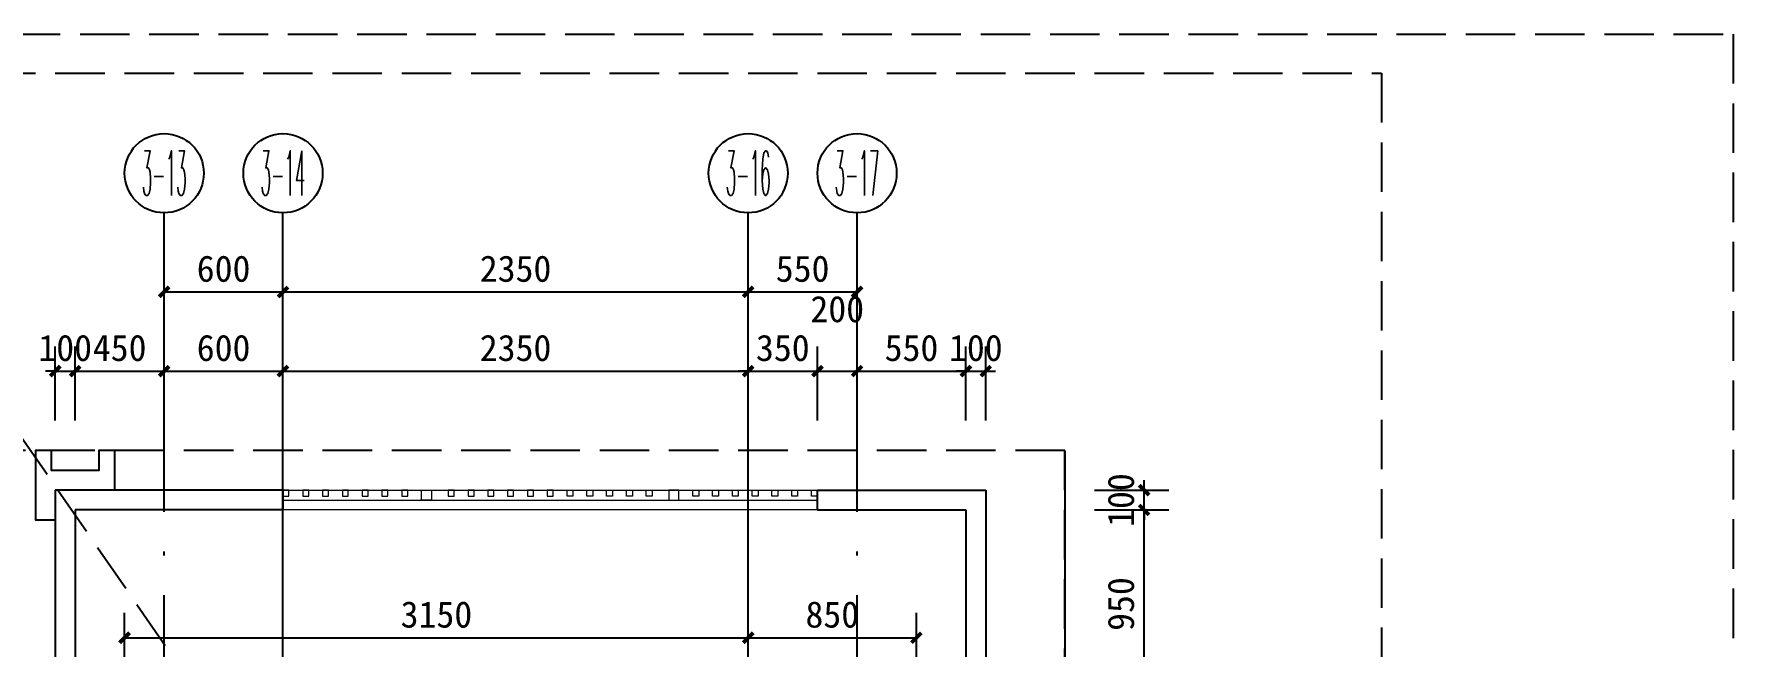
# Model space of a CAD drawing. Extents: x -10817 to 167545, y 26551 to 157048.
# Drawn here: x 90950 to 99533, y 131104 to 134198 of the extents above; entities that cross this region are included whole.
import ezdxf
from ezdxf.enums import TextEntityAlignment as Align

# ---------------------------------------------------------------- set-up
doc = ezdxf.new("R2010")
doc.units = 0
doc.header["$LTSCALE"] = 1000
doc.header["$MEASUREMENT"] = 0
for name, pattern in [('125-核心筒-RF$0$DASH', [0.35, 0.25, -0.1]), ('DASH', [0.35, 0.25, -0.1]), ('DOTE', [2.42, 2, -0.2, 0.02, -0.2])]:
    doc.linetypes.add(name, pattern=pattern)
doc.layers.get('Defpoints').update_dxf_attribs({"color": 30, "linetype": 'DASH'})
doc.layers.add('125-核心筒-RF$0$A-00-15-4#-PM-TF$0$00-装饰-剖', color=241, linetype='Continuous', lineweight=5)
doc.layers.add('125-核心筒-RF$0$A-00-15-4#-PM-TF$0$00-装饰-看', color=46, linetype='Continuous', lineweight=5)
for name, color, linetype in [('125-核心筒-RF$0$A-00-HX-113-wall-01Y$0$HRAL', 31, 'Continuous'), ('125-核心筒-RF$0$A-ROOF', 241, 'Continuous'), ('125-核心筒-RF$0$A-WALL-BLOK', 131, 'Continuous'), ('A-ANNO-AXIS-CIRC', 3, 'Continuous'), ('A-ANNO-AXIS-TEXT', 7, 'Continuous'), ('A-ANNO-DIMS', 3, 'Continuous'), ('A-ANNO-DOTE', 10, 'DOTE'), ('A-ANNO-SYMB', 3, 'Continuous'), ('AXIS_TEXT', 7, 'Continuous')]:
    doc.layers.add(name, color=color, linetype=linetype)
doc.styles.add('_TCH_AXIS', font='COMPLEX', dxfattribs={"bigfont": 'GBCBIG'})
doc.styles.add('_TCH_DIM_T3', font='')
doc.styles.add('COMPLEX', font='COMPLEX')
doc.styles.get('_TCH_DIM_T3').set_extended_font_data('SimSun')
doc.dimstyles.new('_TCH_ARCH&&50', dxfattribs={"dimtxt": 132.911392, "dimasz": 50, "dimexe": 125, "dimexo": 150, "dimgap": 50, "dimtad": 1, "dimdec": 0, "dimzin": 0, "dimdsep": 46, "dimtxsty": '_TCH_DIM_T3', "dimblk": 'ARCHTICK', "dimcen": 0.09, "dimclrt": 7, "dimazin": 2, "dimtfac": 1, "dimtdec": 0, "dimtix": 1, "dimtmove": 2, "dimatfit": 3, "dimfxl": 50, "dimtolj": 1, "dimtzin": 0, "dimarcsym": 0})

# ---------------------------------------------------------------- blocks, each defined once
blk = doc.blocks.new('125-核心筒-RF')
at = {"layer": '125-核心筒-RF$0$A-00-15-4#-PM-TF$0$00-装饰-剖'}
for points in [[(3279.9, 7270), (3279.9, 7300), (3249.9, 7300), (3249.9, 7270)], [(3379.9, 7270), (3379.9, 7300), (3349.9, 7300), (3349.9, 7270)], [(3479.9, 7270), (3479.9, 7300), (3449.9, 7300), (3449.9, 7270)], [(3579.9, 7270), (3579.9, 7300), (3549.9, 7300), (3549.9, 7270)], [(3679.9, 7270), (3679.9, 7300), (3649.9, 7300), (3649.9, 7270)], [(3779.9, 7270), (3779.9, 7300), (3749.9, 7300), (3749.9, 7270)], [(3879.9, 7270), (3879.9, 7300), (3849.9, 7300), (3849.9, 7270)], [(3949.9, 7300), (3999.9, 7300), (3999.9, 7250), (3949.9, 7250)], [(4114.9, 7270), (4114.9, 7300), (4084.9, 7300), (4084.9, 7270)], [(4214.9, 7270), (4214.9, 7300), (4184.9, 7300), (4184.9, 7270)], [(4314.9, 7270), (4314.9, 7300), (4284.9, 7300), (4284.9, 7270)], [(4414.9, 7270), (4414.9, 7300), (4384.9, 7300), (4384.9, 7270)], [(4514.9, 7270), (4514.9, 7300), (4484.9, 7300), (4484.9, 7270)], [(4584.9, 7270), (4584.9, 7300), (4614.9, 7300), (4614.9, 7270)], [(4684.9, 7270), (4684.9, 7300), (4714.9, 7300), (4714.9, 7270)], [(4784.9, 7270), (4784.9, 7300), (4814.9, 7300), (4814.9, 7270)], [(4884.9, 7270), (4884.9, 7300), (4914.9, 7300), (4914.9, 7270)], [(4984.9, 7270), (4984.9, 7300), (5014.9, 7300), (5014.9, 7270)], [(5084.9, 7270), (5084.9, 7300), (5114.9, 7300), (5114.9, 7270)], [(5249.9, 7300), (5199.9, 7300), (5199.9, 7250), (5249.9, 7250)], [(5319.9, 7270), (5319.9, 7300), (5349.9, 7300), (5349.9, 7270)], [(5419.9, 7270), (5419.9, 7300), (5449.9, 7300), (5449.9, 7270)], [(5519.9, 7270), (5519.9, 7300), (5549.9, 7300), (5549.9, 7270)], [(5619.9, 7270), (5619.9, 7300), (5649.9, 7300), (5649.9, 7270)], [(5719.9, 7270), (5719.9, 7300), (5749.9, 7300), (5749.9, 7270)], [(5819.9, 7270), (5819.9, 7300), (5849.9, 7300), (5849.9, 7270)], [(5919.9, 7270), (5919.9, 7300), (5949.9, 7300), (5949.9, 7270)]]:
    blk.add_lwpolyline(points, close=True, dxfattribs=at)
at = {"layer": '125-核心筒-RF$0$A-00-15-4#-PM-TF$0$00-装饰-看', "color": 251}
for points in [[(5949.9, 7300), (3249.9, 7300)], [(5949.9, 7250), (3249.9, 7250)], [(2499.9, 5750), (2499.9, 7200), (7000, 7200), (7000, 5750)]]:
    blk.add_lwpolyline(points, dxfattribs=at)
at = {"layer": '125-核心筒-RF$0$A-00-HX-113-wall-01Y$0$HRAL'}
blk.add_lwpolyline([(6800, 7299.2), (6800, 7500), (6880, 7500), (6880, 7400), (7120, 7400), (7120, 7500), (7200, 7500), (7200, 7150), (7100, 7150)], dxfattribs=at)
at = {"layer": '125-核心筒-RF$0$A-ROOF', "linetype": '125-核心筒-RF$0$DASH'}
blk.add_lwpolyline([(5950, 5650), (8469.1, 9305.6)], dxfattribs=at)
at = {"layer": '125-核心筒-RF$0$A-WALL-BLOK'}
for p, q in [((3250, 7300), (2400, 7300)), ((2400, 7300), (2400, 6050)), ((3250, 7200), (3250, 7300)), ((5949.9, 7300), (7100, 7300)), ((5949.9, 7300), (5949.9, 7200)), ((7100, 7300), (7099.8, 6050)), ((3250, 7200), (2500, 7200)), ((2500, 7200), (2500, 6050)), ((5949.9, 7200), (6999.9, 7200)), ((6999.9, 7200), (6999.8, 6050))]:
    blk.add_line(p, q, dxfattribs=at)
blk = doc.blocks.new('_ArchTick')
at = {"color": 0, "linetype": 'ByBlock', "const_width": 0.4}
blk.add_lwpolyline([(-0.5, -0.5), (0.5, 0.5)], dxfattribs=at)
blk = doc.blocks.new('*D2752')
at = {"layer": 'A-ANNO-DIMS', "color": 0, "lineweight": -2, "transparency": 16777216}
for p, q in [((91408.3, 130900.5), (91408.3, 131275.5)), ((94558.2, 130900.5), (94558.2, 131275.5)), ((91408.3, 131150.5), (94558.2, 131150.5))]:
    blk.add_line(p, q, dxfattribs=at)
at = {"layer": 'Defpoints', "color": 0, "transparency": 16777216}
for p in [(94558.2, 131150.5), (91408.3, 130750.5), (94558.2, 130750.5)]:
    blk.add_point(p, dxfattribs=at)
at = {"layer": 'A-ANNO-DIMS', "color": 0, "lineweight": -2, "transparency": 16777216, "xscale": 50, "yscale": 50, "zscale": 50, "rotation": 180}
blk.add_blockref('_ArchTick', (91408.3, 131150.5), dxfattribs=at)
at = {"layer": 'A-ANNO-DIMS', "color": 0, "lineweight": -2, "transparency": 16777216, "xscale": 50, "yscale": 50, "zscale": 50}
blk.add_blockref('_ArchTick', (94558.2, 131150.5), dxfattribs=at)
at = {"layer": 'A-ANNO-DIMS', "color": 7, "transparency": 16777216, "insert": (92983.3, 131267), "char_height": 132.91, "attachment_point": 5, "style": '_TCH_DIM_T3'}
blk.add_mtext('\\A1;3150', dxfattribs=at)
blk = doc.blocks.new('*D2753')
at = {"layer": 'A-ANNO-DIMS', "color": 0, "lineweight": -2, "transparency": 16777216}
for p, q in [((94558.2, 130900.5), (94558.2, 131275.5)), ((95408.2, 130900.5), (95408.2, 131275.5)), ((94558.2, 131150.5), (95408.2, 131150.5))]:
    blk.add_line(p, q, dxfattribs=at)
at = {"layer": 'Defpoints', "color": 0, "transparency": 16777216}
for p in [(95408.2, 131150.5), (94558.2, 130750.5), (95408.2, 130750.5)]:
    blk.add_point(p, dxfattribs=at)
at = {"layer": 'A-ANNO-DIMS', "color": 0, "lineweight": -2, "transparency": 16777216, "xscale": 50, "yscale": 50, "zscale": 50, "rotation": 180}
blk.add_blockref('_ArchTick', (94558.2, 131150.5), dxfattribs=at)
at = {"layer": 'A-ANNO-DIMS', "color": 0, "lineweight": -2, "transparency": 16777216, "xscale": 50, "yscale": 50, "zscale": 50}
blk.add_blockref('_ArchTick', (95408.2, 131150.5), dxfattribs=at)
at = {"layer": 'A-ANNO-DIMS', "color": 7, "transparency": 16777216, "insert": (94983.2, 131267), "char_height": 132.91, "attachment_point": 5, "style": '_TCH_DIM_T3'}
blk.add_mtext('\\A1;850', dxfattribs=at)
blk = doc.blocks.new('*D2932')
at = {"layer": 'A-ANNO-DIMS', "color": 0, "lineweight": -2, "transparency": 16777216}
for p, q in [((95658.2, 132246.4), (95658.2, 132621.4)), ((95758.2, 132246.4), (95758.2, 132621.4)), ((95658.2, 132496.4), (95608.2, 132496.4)), ((95658.2, 132496.4), (95758.2, 132496.4)), ((95758.2, 132496.4), (95808.2, 132496.4))]:
    blk.add_line(p, q, dxfattribs=at)
at = {"layer": 'Defpoints', "color": 0, "transparency": 16777216}
for p in [(95758.2, 132496.4), (95658.2, 132096.4), (95758.2, 132096.4)]:
    blk.add_point(p, dxfattribs=at)
at = {"layer": 'A-ANNO-DIMS', "color": 0, "lineweight": -2, "transparency": 16777216, "xscale": 50, "yscale": 50, "zscale": 50}
blk.add_blockref('_ArchTick', (95658.2, 132496.4), dxfattribs=at)
at = {"layer": 'A-ANNO-DIMS', "color": 0, "lineweight": -2, "transparency": 16777216, "xscale": 50, "yscale": 50, "zscale": 50, "rotation": 180}
blk.add_blockref('_ArchTick', (95758.2, 132496.4), dxfattribs=at)
at = {"layer": 'A-ANNO-DIMS', "color": 7, "transparency": 16777216, "insert": (95708.2, 132612.9), "char_height": 132.91, "attachment_point": 5, "style": '_TCH_DIM_T3'}
blk.add_mtext('\\A1;100', dxfattribs=at)
blk = doc.blocks.new('*D2933')
at = {"layer": 'A-ANNO-DIMS', "color": 0, "lineweight": -2, "transparency": 16777216}
for p, q in [((95108.2, 132246.4), (95108.2, 132621.4)), ((95658.2, 132246.4), (95658.2, 132621.4)), ((95108.2, 132496.4), (95658.2, 132496.4))]:
    blk.add_line(p, q, dxfattribs=at)
at = {"layer": 'Defpoints', "color": 0, "transparency": 16777216}
for p in [(95658.2, 132496.4), (95108.2, 132096.4), (95658.2, 132096.4)]:
    blk.add_point(p, dxfattribs=at)
at = {"layer": 'A-ANNO-DIMS', "color": 0, "lineweight": -2, "transparency": 16777216, "xscale": 50, "yscale": 50, "zscale": 50, "rotation": 180}
blk.add_blockref('_ArchTick', (95108.2, 132496.4), dxfattribs=at)
at = {"layer": 'A-ANNO-DIMS', "color": 0, "lineweight": -2, "transparency": 16777216, "xscale": 50, "yscale": 50, "zscale": 50}
blk.add_blockref('_ArchTick', (95658.2, 132496.4), dxfattribs=at)
at = {"layer": 'A-ANNO-DIMS', "color": 7, "transparency": 16777216, "insert": (95383.2, 132612.9), "char_height": 132.91, "attachment_point": 5, "style": '_TCH_DIM_T3'}
blk.add_mtext('\\A1;550', dxfattribs=at)
blk = doc.blocks.new('*D2934')
at = {"layer": 'A-ANNO-DIMS', "color": 0, "lineweight": -2, "transparency": 16777216}
for p, q in [((94908.2, 132246.4), (94908.2, 132621.4)), ((95108.2, 132246.4), (95108.2, 132621.4)), ((94908.2, 132496.4), (95108.2, 132496.4))]:
    blk.add_line(p, q, dxfattribs=at)
at = {"layer": 'Defpoints', "color": 0, "transparency": 16777216}
for p in [(95108.2, 132496.4), (94908.2, 132096.4), (95108.2, 132096.4)]:
    blk.add_point(p, dxfattribs=at)
at = {"layer": 'A-ANNO-DIMS', "color": 0, "lineweight": -2, "transparency": 16777216, "xscale": 50, "yscale": 50, "zscale": 50, "rotation": 180}
blk.add_blockref('_ArchTick', (94908.2, 132496.4), dxfattribs=at)
at = {"layer": 'A-ANNO-DIMS', "color": 0, "lineweight": -2, "transparency": 16777216, "xscale": 50, "yscale": 50, "zscale": 50}
blk.add_blockref('_ArchTick', (95108.2, 132496.4), dxfattribs=at)
at = {"layer": 'A-ANNO-DIMS', "color": 7, "transparency": 16777216, "insert": (95008.2, 132808.9), "char_height": 132.91, "attachment_point": 5, "style": '_TCH_DIM_T3'}
blk.add_mtext('\\A1;200', dxfattribs=at)
blk = doc.blocks.new('*D2935')
at = {"layer": 'A-ANNO-DIMS', "color": 0, "lineweight": -2, "transparency": 16777216}
for p, q in [((94558.2, 132246.4), (94558.2, 132621.4)), ((94908.2, 132246.4), (94908.2, 132621.4)), ((94558.2, 132496.4), (94508.2, 132496.4)), ((94558.2, 132496.4), (94908.2, 132496.4)), ((94908.2, 132496.4), (94958.2, 132496.4))]:
    blk.add_line(p, q, dxfattribs=at)
at = {"layer": 'Defpoints', "color": 0, "transparency": 16777216}
for p in [(94908.2, 132496.4), (94558.2, 132096.4), (94908.2, 132096.4)]:
    blk.add_point(p, dxfattribs=at)
at = {"layer": 'A-ANNO-DIMS', "color": 0, "lineweight": -2, "transparency": 16777216, "xscale": 50, "yscale": 50, "zscale": 50}
blk.add_blockref('_ArchTick', (94558.2, 132496.4), dxfattribs=at)
at = {"layer": 'A-ANNO-DIMS', "color": 0, "lineweight": -2, "transparency": 16777216, "xscale": 50, "yscale": 50, "zscale": 50, "rotation": 180}
blk.add_blockref('_ArchTick', (94908.2, 132496.4), dxfattribs=at)
at = {"layer": 'A-ANNO-DIMS', "color": 7, "transparency": 16777216, "insert": (94733.2, 132612.9), "char_height": 132.91, "attachment_point": 5, "style": '_TCH_DIM_T3'}
blk.add_mtext('\\A1;350', dxfattribs=at)
blk = doc.blocks.new('*D2936')
at = {"layer": 'A-ANNO-DIMS', "color": 0, "lineweight": -2, "transparency": 16777216}
for p, q in [((92208.2, 132246.4), (92208.2, 132621.4)), ((94558.2, 132246.4), (94558.2, 132621.4)), ((92208.2, 132496.4), (94558.2, 132496.4))]:
    blk.add_line(p, q, dxfattribs=at)
at = {"layer": 'Defpoints', "color": 0, "transparency": 16777216}
for p in [(94558.2, 132496.4), (92208.2, 132096.4), (94558.2, 132096.4)]:
    blk.add_point(p, dxfattribs=at)
at = {"layer": 'A-ANNO-DIMS', "color": 0, "lineweight": -2, "transparency": 16777216, "xscale": 50, "yscale": 50, "zscale": 50, "rotation": 180}
blk.add_blockref('_ArchTick', (92208.2, 132496.4), dxfattribs=at)
at = {"layer": 'A-ANNO-DIMS', "color": 0, "lineweight": -2, "transparency": 16777216, "xscale": 50, "yscale": 50, "zscale": 50}
blk.add_blockref('_ArchTick', (94558.2, 132496.4), dxfattribs=at)
at = {"layer": 'A-ANNO-DIMS', "color": 7, "transparency": 16777216, "insert": (93383.2, 132612.9), "char_height": 132.91, "attachment_point": 5, "style": '_TCH_DIM_T3'}
blk.add_mtext('\\A1;2350', dxfattribs=at)
blk = doc.blocks.new('*D2937')
at = {"layer": 'A-ANNO-DIMS', "color": 0, "lineweight": -2, "transparency": 16777216}
for p, q in [((91608.2, 132246.4), (91608.2, 132621.4)), ((92208.2, 132246.4), (92208.2, 132621.4)), ((91608.2, 132496.4), (92208.2, 132496.4))]:
    blk.add_line(p, q, dxfattribs=at)
at = {"layer": 'Defpoints', "color": 0, "transparency": 16777216}
for p in [(92208.2, 132496.4), (91608.2, 132096.4), (92208.2, 132096.4)]:
    blk.add_point(p, dxfattribs=at)
at = {"layer": 'A-ANNO-DIMS', "color": 0, "lineweight": -2, "transparency": 16777216, "xscale": 50, "yscale": 50, "zscale": 50, "rotation": 180}
blk.add_blockref('_ArchTick', (91608.2, 132496.4), dxfattribs=at)
at = {"layer": 'A-ANNO-DIMS', "color": 0, "lineweight": -2, "transparency": 16777216, "xscale": 50, "yscale": 50, "zscale": 50}
blk.add_blockref('_ArchTick', (92208.2, 132496.4), dxfattribs=at)
at = {"layer": 'A-ANNO-DIMS', "color": 7, "transparency": 16777216, "insert": (91908.2, 132612.9), "char_height": 132.91, "attachment_point": 5, "style": '_TCH_DIM_T3'}
blk.add_mtext('\\A1;600', dxfattribs=at)
blk = doc.blocks.new('*D2938')
at = {"layer": 'A-ANNO-DIMS', "color": 0, "lineweight": -2, "transparency": 16777216}
for p, q in [((91158.2, 132246.4), (91158.2, 132621.4)), ((91608.2, 132246.4), (91608.2, 132621.4)), ((91158.2, 132496.4), (91608.2, 132496.4))]:
    blk.add_line(p, q, dxfattribs=at)
at = {"layer": 'Defpoints', "color": 0, "transparency": 16777216}
for p in [(91608.2, 132496.4), (91158.2, 132096.4), (91608.2, 132096.4)]:
    blk.add_point(p, dxfattribs=at)
at = {"layer": 'A-ANNO-DIMS', "color": 0, "lineweight": -2, "transparency": 16777216, "xscale": 50, "yscale": 50, "zscale": 50, "rotation": 180}
blk.add_blockref('_ArchTick', (91158.2, 132496.4), dxfattribs=at)
at = {"layer": 'A-ANNO-DIMS', "color": 0, "lineweight": -2, "transparency": 16777216, "xscale": 50, "yscale": 50, "zscale": 50}
blk.add_blockref('_ArchTick', (91608.2, 132496.4), dxfattribs=at)
at = {"layer": 'A-ANNO-DIMS', "color": 7, "transparency": 16777216, "insert": (91383.2, 132612.9), "char_height": 132.91, "attachment_point": 5, "style": '_TCH_DIM_T3'}
blk.add_mtext('\\A1;450', dxfattribs=at)
blk = doc.blocks.new('*D2939')
at = {"layer": 'A-ANNO-DIMS', "color": 0, "lineweight": -2, "transparency": 16777216}
for p, q in [((91058.2, 132246.4), (91058.2, 132621.4)), ((91158.2, 132246.4), (91158.2, 132621.4)), ((91058.2, 132496.4), (91008.2, 132496.4)), ((91058.2, 132496.4), (91158.2, 132496.4)), ((91158.2, 132496.4), (91208.2, 132496.4))]:
    blk.add_line(p, q, dxfattribs=at)
at = {"layer": 'Defpoints', "color": 0, "transparency": 16777216}
for p in [(91158.2, 132496.4), (91058.2, 132096.4), (91158.2, 132096.4)]:
    blk.add_point(p, dxfattribs=at)
at = {"layer": 'A-ANNO-DIMS', "color": 0, "lineweight": -2, "transparency": 16777216, "xscale": 50, "yscale": 50, "zscale": 50}
blk.add_blockref('_ArchTick', (91058.2, 132496.4), dxfattribs=at)
at = {"layer": 'A-ANNO-DIMS', "color": 0, "lineweight": -2, "transparency": 16777216, "xscale": 50, "yscale": 50, "zscale": 50, "rotation": 180}
blk.add_blockref('_ArchTick', (91158.2, 132496.4), dxfattribs=at)
at = {"layer": 'A-ANNO-DIMS', "color": 7, "transparency": 16777216, "insert": (91108.2, 132612.9), "char_height": 132.91, "attachment_point": 5, "style": '_TCH_DIM_T3'}
blk.add_mtext('\\A1;100', dxfattribs=at)
blk = doc.blocks.new('*D2973')
at = {"layer": 'A-ANNO-DIMS', "color": 0, "lineweight": -2, "transparency": 16777216}
for p, q in [((96308.2, 131795.6), (96683.2, 131795.6)), ((96558.2, 130845.6), (96558.2, 131795.6)), ((96308.2, 130845.6), (96683.2, 130845.6))]:
    blk.add_line(p, q, dxfattribs=at)
at = {"layer": 'Defpoints', "color": 0, "transparency": 16777216}
for p in [(96158.2, 131795.6), (96558.2, 131795.6), (96158.2, 130845.6)]:
    blk.add_point(p, dxfattribs=at)
at = {"layer": 'A-ANNO-DIMS', "color": 0, "lineweight": -2, "transparency": 16777216, "xscale": 50, "yscale": 50, "zscale": 50}
for p, rotation in [((96558.2, 131795.6), 90), ((96558.2, 130845.6), 270)]:
    blk.add_blockref('_ArchTick', p, dxfattribs=dict(at, rotation=rotation))
at = {"layer": 'A-ANNO-DIMS', "color": 7, "transparency": 16777216, "insert": (96441.7, 131320.6), "char_height": 132.91, "attachment_point": 5, "rotation": 90, "style": '_TCH_DIM_T3'}
blk.add_mtext('\\A1;950', dxfattribs=at)
blk = doc.blocks.new('*D2974')
at = {"layer": 'A-ANNO-DIMS', "color": 0, "lineweight": -2, "transparency": 16777216}
for p, q in [((96558.2, 131895.6), (96558.2, 131945.6)), ((96308.2, 131895.6), (96683.2, 131895.6)), ((96558.2, 131795.6), (96558.2, 131895.6)), ((96308.2, 131795.6), (96683.2, 131795.6)), ((96558.2, 131795.6), (96558.2, 131745.6))]:
    blk.add_line(p, q, dxfattribs=at)
at = {"layer": 'Defpoints', "color": 0, "transparency": 16777216}
for p in [(96158.2, 131895.6), (96558.2, 131895.6), (96158.2, 131795.6)]:
    blk.add_point(p, dxfattribs=at)
at = {"layer": 'A-ANNO-DIMS', "color": 0, "lineweight": -2, "transparency": 16777216, "xscale": 50, "yscale": 50, "zscale": 50}
for p, rotation in [((96558.2, 131895.6), 270), ((96558.2, 131795.6), 90)]:
    blk.add_blockref('_ArchTick', p, dxfattribs=dict(at, rotation=rotation))
at = {"layer": 'A-ANNO-DIMS', "color": 7, "transparency": 16777216, "insert": (96441.7, 131845.6), "char_height": 132.91, "attachment_point": 5, "rotation": 90, "style": '_TCH_DIM_T3'}
blk.add_mtext('\\A1;100', dxfattribs=at)
blk = doc.blocks.new('*D2988')
at = {"layer": 'A-ANNO-DIMS', "color": 0, "lineweight": -2, "transparency": 16777216}
for p, q in [((94558.2, 132646.4), (94558.2, 133021.4)), ((95108.2, 132646.4), (95108.2, 133021.4)), ((94558.2, 132896.4), (95108.2, 132896.4))]:
    blk.add_line(p, q, dxfattribs=at)
at = {"layer": 'Defpoints', "color": 0, "transparency": 16777216}
for p in [(95108.2, 132896.4), (94558.2, 132496.4), (95108.2, 132496.4)]:
    blk.add_point(p, dxfattribs=at)
at = {"layer": 'A-ANNO-DIMS', "color": 0, "lineweight": -2, "transparency": 16777216, "xscale": 50, "yscale": 50, "zscale": 50, "rotation": 180}
blk.add_blockref('_ArchTick', (94558.2, 132896.4), dxfattribs=at)
at = {"layer": 'A-ANNO-DIMS', "color": 0, "lineweight": -2, "transparency": 16777216, "xscale": 50, "yscale": 50, "zscale": 50}
blk.add_blockref('_ArchTick', (95108.2, 132896.4), dxfattribs=at)
at = {"layer": 'A-ANNO-DIMS', "color": 7, "transparency": 16777216, "insert": (94833.2, 133012.9), "char_height": 132.91, "attachment_point": 5, "style": '_TCH_DIM_T3'}
blk.add_mtext('\\A1;550', dxfattribs=at)
blk = doc.blocks.new('*D2989')
at = {"layer": 'A-ANNO-DIMS', "color": 0, "lineweight": -2, "transparency": 16777216}
for p, q in [((92208.2, 132646.4), (92208.2, 133021.4)), ((94558.2, 132646.4), (94558.2, 133021.4)), ((92208.2, 132896.4), (94558.2, 132896.4))]:
    blk.add_line(p, q, dxfattribs=at)
at = {"layer": 'Defpoints', "color": 0, "transparency": 16777216}
for p in [(94558.2, 132896.4), (92208.2, 132496.4), (94558.2, 132496.4)]:
    blk.add_point(p, dxfattribs=at)
at = {"layer": 'A-ANNO-DIMS', "color": 0, "lineweight": -2, "transparency": 16777216, "xscale": 50, "yscale": 50, "zscale": 50, "rotation": 180}
blk.add_blockref('_ArchTick', (92208.2, 132896.4), dxfattribs=at)
at = {"layer": 'A-ANNO-DIMS', "color": 0, "lineweight": -2, "transparency": 16777216, "xscale": 50, "yscale": 50, "zscale": 50}
blk.add_blockref('_ArchTick', (94558.2, 132896.4), dxfattribs=at)
at = {"layer": 'A-ANNO-DIMS', "color": 7, "transparency": 16777216, "insert": (93383.2, 133012.9), "char_height": 132.91, "attachment_point": 5, "style": '_TCH_DIM_T3'}
blk.add_mtext('\\A1;2350', dxfattribs=at)
blk = doc.blocks.new('*D2990')
at = {"layer": 'A-ANNO-DIMS', "color": 0, "lineweight": -2, "transparency": 16777216}
for p, q in [((91608.2, 132646.4), (91608.2, 133021.4)), ((92208.2, 132646.4), (92208.2, 133021.4)), ((91608.2, 132896.4), (92208.2, 132896.4))]:
    blk.add_line(p, q, dxfattribs=at)
at = {"layer": 'Defpoints', "color": 0, "transparency": 16777216}
for p in [(92208.2, 132896.4), (91608.2, 132496.4), (92208.2, 132496.4)]:
    blk.add_point(p, dxfattribs=at)
at = {"layer": 'A-ANNO-DIMS', "color": 0, "lineweight": -2, "transparency": 16777216, "xscale": 50, "yscale": 50, "zscale": 50, "rotation": 180}
blk.add_blockref('_ArchTick', (91608.2, 132896.4), dxfattribs=at)
at = {"layer": 'A-ANNO-DIMS', "color": 0, "lineweight": -2, "transparency": 16777216, "xscale": 50, "yscale": 50, "zscale": 50}
blk.add_blockref('_ArchTick', (92208.2, 132896.4), dxfattribs=at)
at = {"layer": 'A-ANNO-DIMS', "color": 7, "transparency": 16777216, "insert": (91908.2, 133012.9), "char_height": 132.91, "attachment_point": 5, "style": '_TCH_DIM_T3'}
blk.add_mtext('\\A1;600', dxfattribs=at)
blk = doc.blocks.new('_AXISO')
blk.add_circle((0, 0), 0.5)
at = {"layer": 'AXIS_TEXT', "style": 'COMPLEX', "width": 1.041667}
blk.add_attdef('A', text='', height=0.56, dxfattribs=at).set_placement((-0.25, -0.28), (0.25, -0.28), align=Align.FIT)

msp = doc.modelspace()

# ---------------------------------------------------------------- linework, layer by layer
at = {"layer": 'A-ANNO-AXIS-CIRC'}
for p, q in [((91608.2, 132095.7), (91608.2, 133295.7)), ((92208.2, 132095.7), (92208.2, 133295.7)), ((94558.2, 132095.7), (94558.2, 133295.7)), ((95108.2, 132095.7), (95108.2, 133295.7))]:
    msp.add_line(p, q, dxfattribs=at)
at = {"layer": 'A-ANNO-DOTE'}
for points in [[(91608.2, 126945.6), (91608.2, 133295.7)], [(92208.2, 121345.6), (92208.2, 133295.7)], [(94558.2, 121345.6), (94558.2, 133295.7)], [(95108.2, 126945.6), (95108.2, 133295.7)]]:
    msp.add_lwpolyline(points, dxfattribs=at)
at = {"layer": 'A-ANNO-SYMB'}
msp.add_lwpolyline([(96158.2, 132096.4), (96158.2, 127327.3), (96263.2, 127289.1), (96053.2, 127252), (96158.2, 127214.8), (96158.2, 122445.6)], dxfattribs=at)
at = {"layer": 'Defpoints'}
for points in [[(62483.1, 134198.4), (99533.1, 134198.4), (99533.1, 105498.4), (62483.1, 105498.4)], [(88958.1, 134001.3), (97758.2, 134001.3), (97758.2, 120845.6), (88958.1, 120845.6)], [(90558.1, 122445.6), (96158.2, 122445.6), (96158.2, 132096.4), (90558.1, 132096.4)]]:
    msp.add_lwpolyline(points, close=True, dxfattribs=at)

# ---------------------------------------------------------------- block references
at = {"xscale": -1}
msp.add_blockref('125-核心筒-RF', (98158.1, 124595.6), dxfattribs=at)
at = {"layer": 'A-ANNO-AXIS-CIRC'}
ref = msp.add_blockref('_AXISO', (91608.2, 133495.7), dxfattribs=dict(at, xscale=400, yscale=400, zscale=400))
ref.add_attrib('A', '3-13', dxfattribs={"layer": 'A-ANNO-AXIS-TEXT', "height": 226.27, "style": '_TCH_AXIS', "width": 0.283784}).set_placement((91495, 133382.6), (91721.3, 133382.6), align=Align.FIT)
ref = msp.add_blockref('_AXISO', (92208.2, 133495.7), dxfattribs=dict(at, xscale=400, yscale=400, zscale=400))
ref.add_attrib('A', '3-14', dxfattribs={"layer": 'A-ANNO-AXIS-TEXT', "height": 226.27, "style": '_TCH_AXIS', "width": 0.276316}).set_placement((92095, 133382.6), (92321.3, 133382.6), align=Align.FIT)
ref = msp.add_blockref('_AXISO', (94558.2, 133495.7), dxfattribs=dict(at, xscale=400, yscale=400, zscale=400))
ref.add_attrib('A', '3-16', dxfattribs={"layer": 'A-ANNO-AXIS-TEXT', "height": 226.27, "style": '_TCH_AXIS', "width": 0.283784}).set_placement((94445, 133382.6), (94671.3, 133382.6), align=Align.FIT)
ref = msp.add_blockref('_AXISO', (95108.2, 133495.7), dxfattribs=dict(at, xscale=400, yscale=400, zscale=400))
ref.add_attrib('A', '3-17', dxfattribs={"layer": 'A-ANNO-AXIS-TEXT', "height": 226.27, "style": '_TCH_AXIS', "width": 0.283784}).set_placement((94995, 133382.6), (95221.3, 133382.6), align=Align.FIT)

# ---------------------------------------------------------------- dimensions: what is measured, and where the dimension line sits
at = {"layer": 'A-ANNO-DIMS'}
for p1, p2, distance, picture, middle in [((91608.2, 132496.4), (92208.2, 132496.4), 400, '*D2990', (91908.2, 133012.9)), ((92208.2, 132496.4), (94558.2, 132496.4), 400, '*D2989', (93383.2, 133012.9)), ((94558.2, 132496.4), (95108.2, 132496.4), 400, '*D2988', (94833.2, 133012.9)), ((91058.2, 132096.4), (91158.2, 132096.4), 400, '*D2939', (91108.2, 132612.9)), ((91158.2, 132096.4), (91608.2, 132096.4), 400, '*D2938', (91383.2, 132612.9)), ((91608.2, 132096.4), (92208.2, 132096.4), 400, '*D2937', (91908.2, 132612.9)), ((92208.2, 132096.4), (94558.2, 132096.4), 400, '*D2936', (93383.2, 132612.9)), ((94558.2, 132096.4), (94908.2, 132096.4), 400, '*D2935', (94733.2, 132612.9)), ((95108.2, 132096.4), (95658.2, 132096.4), 400, '*D2933', (95383.2, 132612.9)), ((95658.2, 132096.4), (95758.2, 132096.4), 400, '*D2932', (95708.2, 132612.9)), ((96158.2, 131795.6), (96158.2, 131895.6), -400, '*D2974', (96441.7, 131845.6)), ((96158.2, 130845.6), (96158.2, 131795.6), -400, '*D2973', (96441.7, 131320.6)), ((91408.3, 130750.5), (94558.2, 130750.5), 400, '*D2752', (92983.3, 131267)), ((94558.2, 130750.5), (95408.2, 130750.5), 400, '*D2753', (94983.2, 131267))]:
    dim = msp.add_aligned_dim(p1=p1, p2=p2, distance=distance, dimstyle='_TCH_ARCH&&50', dxfattribs=at)
    dim.commit()
    dim.dimension.update_dxf_attribs({"geometry": picture, "text_midpoint": middle})
dim = msp.add_linear_dim(base=(95108.2, 132496.4), p1=(94908.2, 132096.4), p2=(95108.2, 132096.4), angle=0, dimstyle='_TCH_ARCH&&50', dxfattribs=at)
dim.commit()
dim.dimension.update_dxf_attribs({"geometry": '*D2934', "text_midpoint": (95008.2, 132808.9), "dimtype": 161})

doc.saveas('drawing.dxf')
